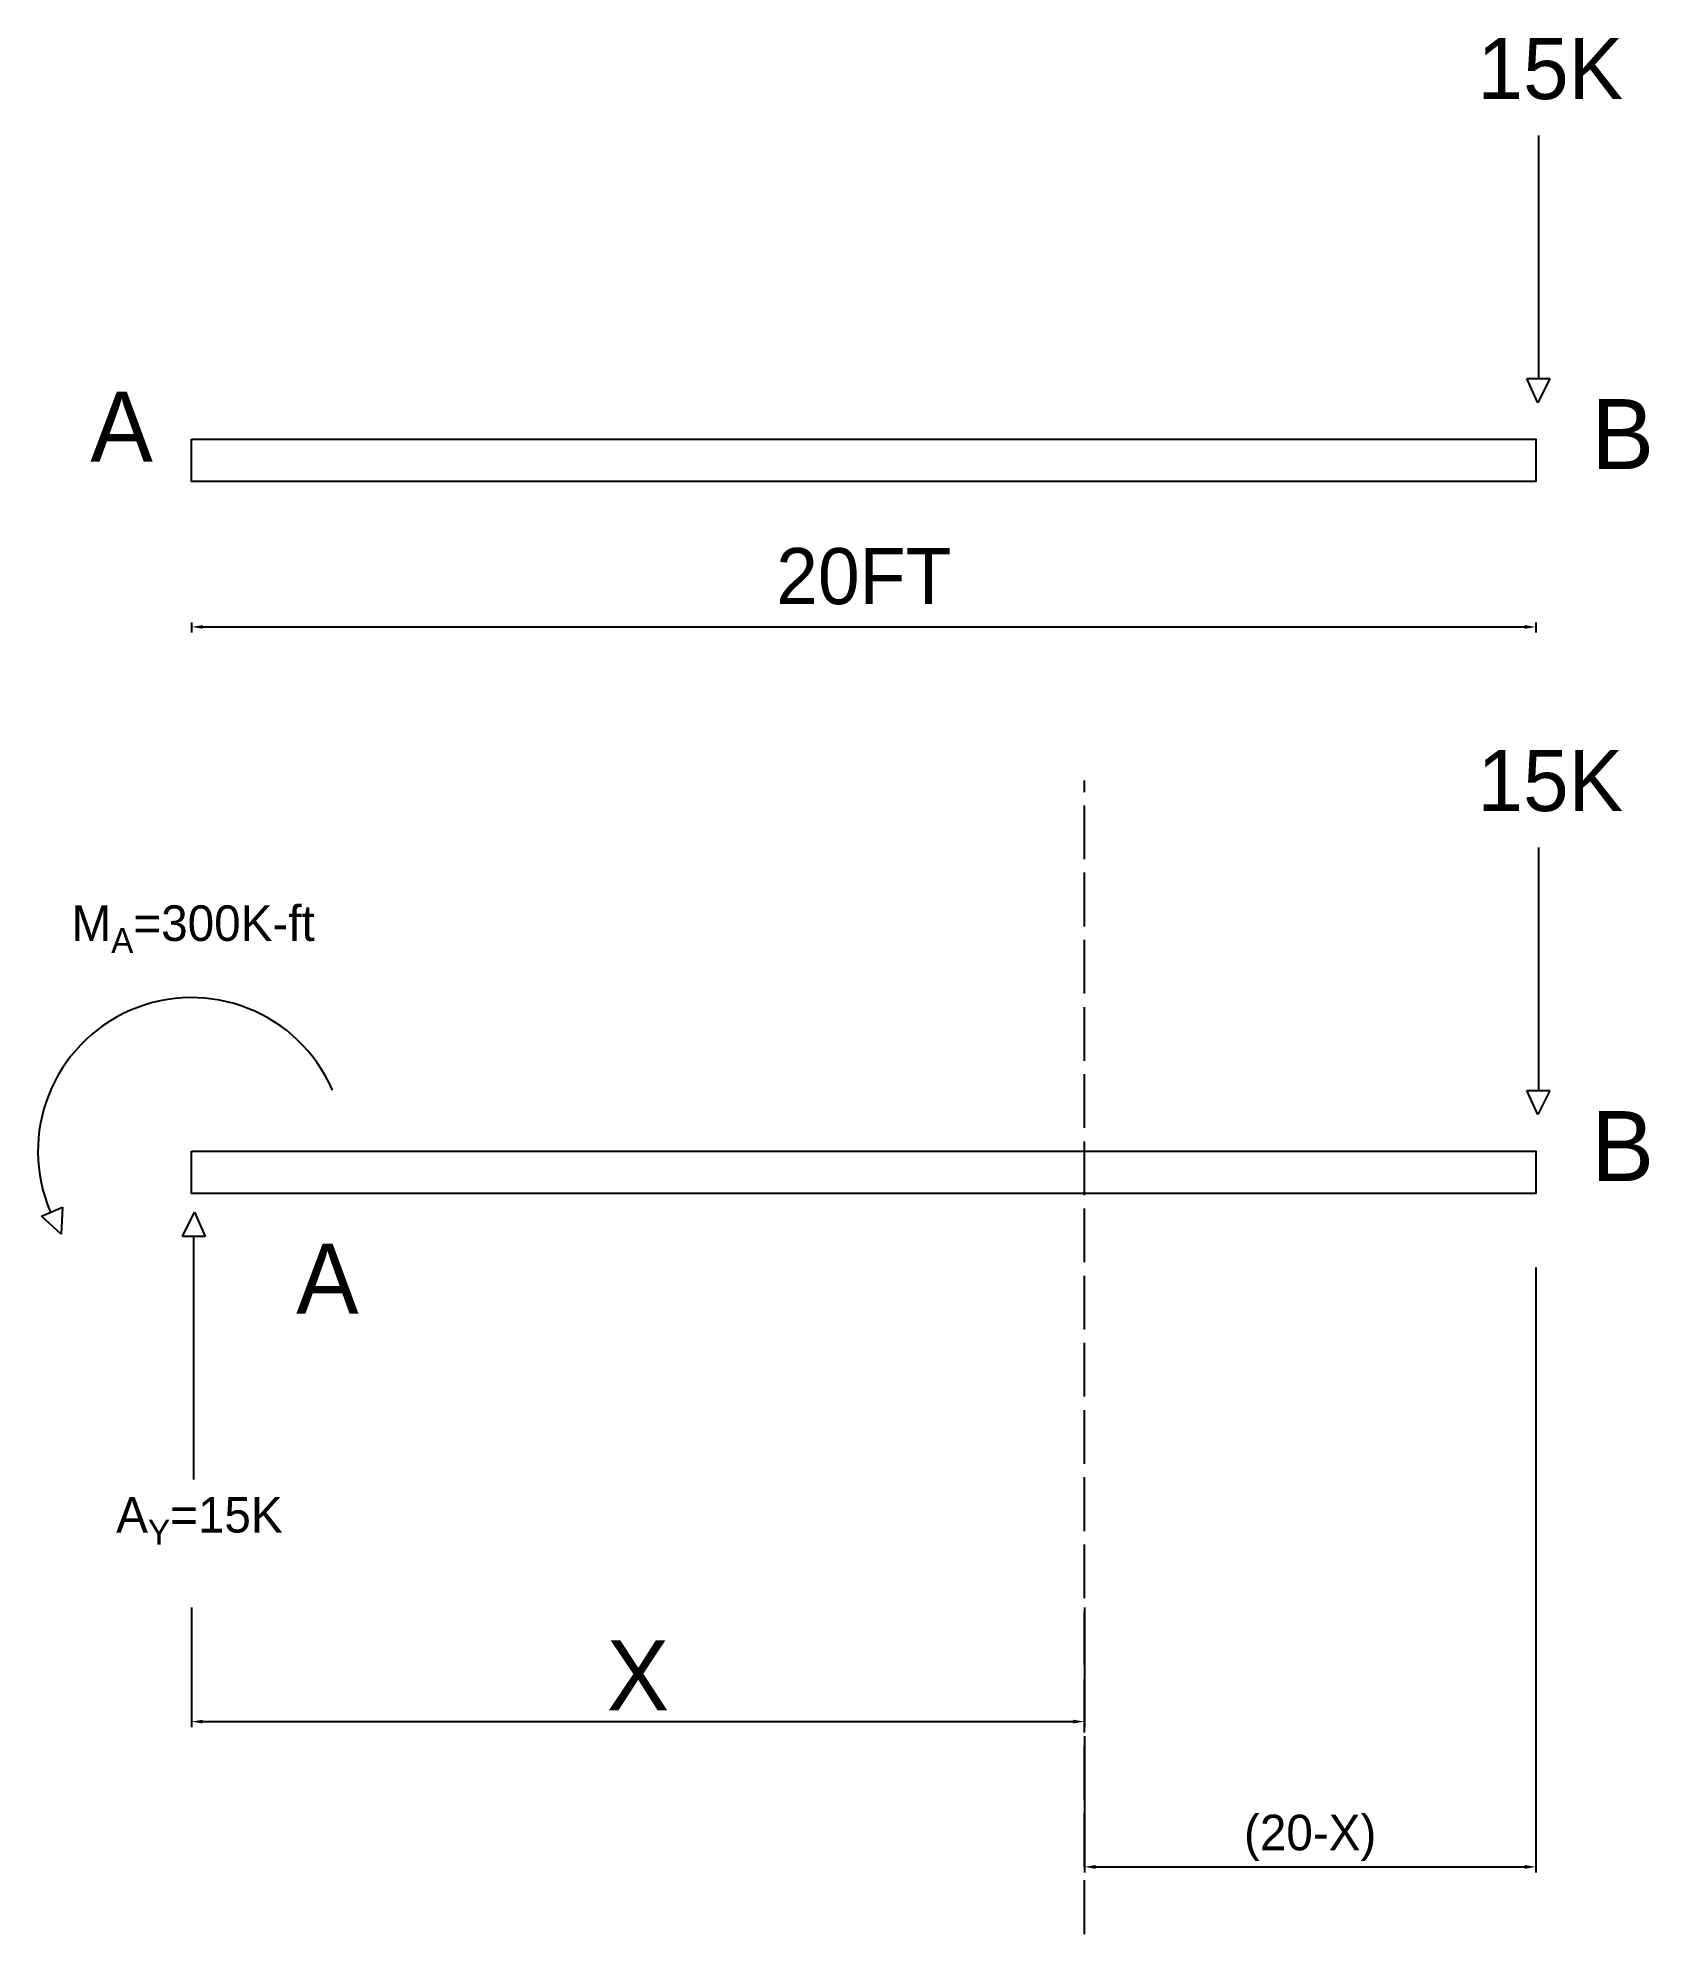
# Model space of a CAD drawing. Header units: millimetres. Extents: x 66 to 425, y -134 to 289.
import ezdxf

# ---------------------------------------------------------------- set-up
doc = ezdxf.new("R2010")
doc.units = ezdxf.units.MM
doc.linetypes.add('ACAD_ISO02W100', pattern=[15, 12, -3])
doc.dimstyles.new('ISO-25', dxfattribs={"dimtxt": 2.5, "dimasz": 2.5, "dimexe": 1.25, "dimexo": 0.625, "dimtad": 1, "dimtxsty": 'Standard', "dimcen": 2.5, "dimadec": 0, "dimazin": 0, "dimtfac": 1, "dimtmove": 0, "dimatfit": 3, "dimfxl": 1, "dimarcsym": 0})

# ---------------------------------------------------------------- blocks, each defined once
blk = doc.blocks.new('*D3')
at = {"color": 0, "lineweight": -2, "transparency": 16777216}
for p, q in [((99.96, 158.75), (99.96, 156.5)), ((102.46, 157.75), (397.52, 157.75)), ((400.02, 158.75), (400.02, 156.5))]:
    blk.add_line(p, q, dxfattribs=at)
at = {"color": 0, "transparency": 16777216}
for points in [[(102.46, 158.17), (102.46, 157.34), (99.96, 157.75)], [(397.52, 158.17), (397.52, 157.34), (400.02, 157.75)]]:
    blk.add_solid(points, dxfattribs=at)
at = {"layer": 'Defpoints', "color": 0, "transparency": 16777216}
for p in [(400.02, 178.33), (99.96, 177.06), (400.02, 157.75)]:
    blk.add_point(p, dxfattribs=at)
at = {"color": 0, "transparency": 16777216, "insert": (249.99, 169.01), "char_height": 2, "attachment_point": 5}
blk.add_mtext('{\\H6.26204x;20FT}', dxfattribs=at)
blk = doc.blocks.new('*D6')
at = {"color": 0, "lineweight": -2, "transparency": 16777216}
for p, q in [((99.96, -61.23), (99.96, -87.93)), ((299.22, -61.23), (299.22, -87.93)), ((102.46, -86.68), (296.72, -86.68))]:
    blk.add_line(p, q, dxfattribs=at)
at = {"color": 0, "transparency": 16777216}
for points in [[(102.46, -86.26), (102.46, -87.09), (99.96, -86.68)], [(296.72, -86.26), (296.72, -87.09), (299.22, -86.68)]]:
    blk.add_solid(points, dxfattribs=at)
at = {"layer": 'Defpoints', "color": 0, "transparency": 16777216}
for p in [(99.96, -60.61), (299.22, -60.61), (299.22, -86.68)]:
    blk.add_point(p, dxfattribs=at)
at = {"color": 0, "transparency": 16777216, "insert": (199.59, -76.35), "char_height": 2.5, "width": 23.002, "attachment_point": 5}
blk.add_mtext('{\\H6.26204x;X}', dxfattribs=at)
blk = doc.blocks.new('*D9')
at = {"color": 0, "lineweight": -2, "transparency": 16777216}
for p, q in [((400.02, 14.69), (400.02, -120.37)), ((299.22, -89.92), (299.22, -120.37)), ((301.72, -119.12), (397.52, -119.12))]:
    blk.add_line(p, q, dxfattribs=at)
at = {"color": 0, "transparency": 16777216}
for points in [[(301.72, -118.7), (301.72, -119.53), (299.22, -119.12)], [(397.52, -118.7), (397.52, -119.53), (400.02, -119.12)]]:
    blk.add_solid(points, dxfattribs=at)
at = {"layer": 'Defpoints', "color": 0, "transparency": 16777216}
for p in [(400.02, 15.32), (299.22, -89.3), (400.02, -119.12)]:
    blk.add_point(p, dxfattribs=at)
at = {"color": 0, "transparency": 16777216, "insert": (349.62, -112.64), "char_height": 2.5, "width": 23.002, "attachment_point": 5}
blk.add_mtext('{\\H3.17868x;(20-X)}', dxfattribs=at)

msp = doc.modelspace()

# ---------------------------------------------------------------- linework, layer by layer
for p, q in [((400.566, 267.504), (400.566, 213.257)), ((398.006, 213.257), (403.125, 213.257)), ((400.447, 207.827), (398.006, 213.257)), ((403.125, 213.257), (400.447, 207.827)), ((400.566, 108.527), (400.566, 54.28)), ((398.006, 54.28), (403.125, 54.28)), ((400.447, 48.85), (398.006, 54.28)), ((403.125, 54.28), (400.447, 48.85)), ((66.459, 26.149), (71.143, 28.213)), ((70.882, 22.165), (66.459, 26.149)), ((71.143, 28.213), (70.882, 22.165)), ((97.905, 21.611), (100.582, 27.041)), ((100.582, 27.041), (103.023, 21.611)), ((103.023, 21.611), (97.905, 21.611)), ((100.464, -32.637), (100.464, 21.611))]:
    msp.add_line(p, q)
at = {"linetype": 'ACAD_ISO02W100'}
msp.add_line((299.22, -134.115), (299.22, 123.458), dxfattribs=at)
for points in [[(99.957, 199.67), (400.016, 199.67), (400.016, 190.259), (99.957, 190.259)], [(99.957, 40.693), (400.016, 40.693), (400.016, 31.282), (99.957, 31.282)]]:
    msp.add_lwpolyline(points, close=True)
msp.add_arc((99.957, 40.693), 34.285, 23.44894, 203.44894)

# ---------------------------------------------------------------- texts
at = {"attachment_point": 1}
for s, width, insert, char_height in [('15K', 27.21975, (386.984, 289.271), 13.6602), ('A', 21.87218, (77.358, 210.287), 15.655), ('B', 21.87218, (412.399, 208.638), 15.655), ('15K', 27.21975, (386.984, 130.294), 13.6602), ('\\A1;M{\\H0.7x;\\S^ A;}=300K-ft', 168.24616, (73.162, 95.587), 7.94671), ('B', 21.87218, (412.399, 49.661), 15.655), ('A', 21.87218, (123.301, 20.046), 15.655), ('\\A1;A{\\H0.7x;\\S^ Y;}=15K', 57.2841, (83.124, -36.517), 7.94671)]:
    msp.add_mtext_dynamic_manual_height_columns(s, width=width, gutter_width=12.5, heights=[0], dxfattribs=dict(at, insert=insert, char_height=char_height))

# ---------------------------------------------------------------- dimensions: what is measured, and where the dimension line sits
dim = msp.add_linear_dim(base=(400.016, 157.753), p1=(99.957, 177.056), p2=(400.016, 178.328), text='{\\H6.26204x;20FT}', dimstyle='ISO-25', override={"dimtxt": 2, "dimgap": 5, "dimsah": 1, "dimfxlon": 1})
dim.commit()
dim.dimension.update_dxf_attribs({"geometry": '*D3', "text_midpoint": (249.986, 157.753), "dimtype": 160})
for base, p1, p2, text, picture, middle in [((400.016, -119.118), (299.22, -89.298), (400.016, 15.318), '{\\H3.17868x;(20-X)}', '*D9', (349.618, -112.644)), ((299.22, -86.678), (99.957, -60.609), (299.22, -60.609), '{\\H6.26204x;X}', '*D6', (199.588, -76.35))]:
    dim = msp.add_linear_dim(base=base, p1=p1, p2=p2, text=text, dimstyle='ISO-25', override={"dimgap": 2.5})
    dim.commit()
    dim.dimension.update_dxf_attribs({"geometry": picture, "text_midpoint": middle})

doc.saveas('drawing.dxf')
